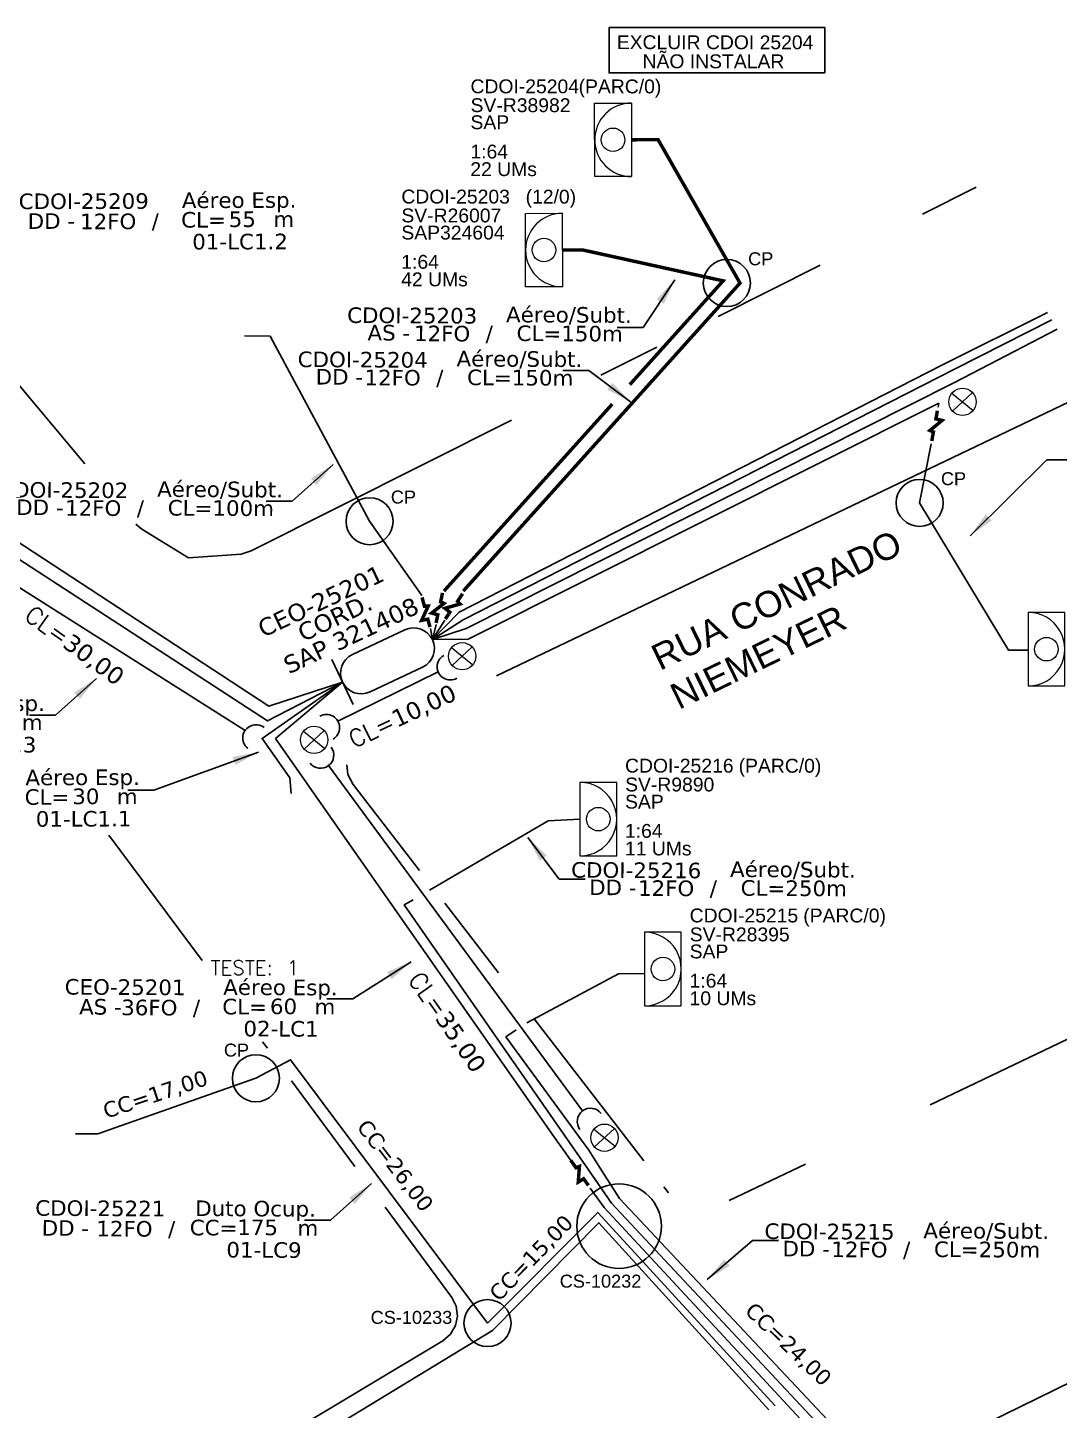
# Model space of a CAD drawing. Extents: x -89 to 749, y 705 to 1299.
# Drawn here: x 37.1 to 156.3, y 870.3 to 1030.1 of the extents above; entities that cross this region are included whole.
import ezdxf
from ezdxf.enums import TextEntityAlignment as Align

# ---------------------------------------------------------------- set-up
doc = ezdxf.new("R2010")
doc.units = 0
doc.linetypes.add('PHANTOM2', pattern=[1.25, 0.625, -0.125, 0.125, -0.125, 0.125, -0.125])
for name, color, linetype, lineweight in [("20.0-LEGENDA DOS CDO'S", 1, 'Continuous', 0), ('20.1-CDO_INTERIOR', 1, 'Continuous', 0), ('20.6-CORDOALHA_SUPORTE', 7, 'Continuous', 25), ('CORDOALHA_SUPORTE', 7, 'Continuous', 25), ('Postes', 1, 'Continuous', 0), ('Segmento Logradouro Texto', 7, 'Continuous', 0)]:
    doc.layers.add(name, color=color, linetype=linetype, lineweight=lineweight)
for name, color, linetype in [('20.4-CEOS', 1, 'Continuous'), ('20.5-CEO', 1, 'Continuous'), ('CAP a instalar', 1, 'Continuous'), ('celulas gpon', 7, 'Continuous'), ('label_cabos', 7, 'Continuous'), ('Legenda', 1, 'Continuous'), ('locais', 7, 'Continuous'), ('locais legendas', 7, 'Continuous'), ('QUADRA', 7, 'Continuous'), ('Subida Lateral', 5, 'Continuous')]:
    doc.layers.add(name, color=color, linetype=linetype)
doc.layers.add('EXTRA', color=50, linetype='Continuous', plot=False)
doc.styles.add('ARIAL', font='arial.ttf')
doc.styles.add('DIGICADE', font='arial.ttf')
doc.styles.add('ROMANS', font='romans')
doc.styles.add('siredit', font='verdana.ttf')
doc.styles.get("Standard").update_dxf_attribs({"font": 'arial.ttf'})
doc.linetypes.add('FENCELINE1', pattern='A,0.25,-0.1,[133,ltypeshp.shx,S=0.1,R=0,X=-0.1,Y=0],-0.1,1', length=1.45)
doc.dimstyles.new('CC', dxfattribs={"dimtxt": 1, "dimasz": 2, "dimexe": 0.18, "dimexo": 0.0625, "dimgap": 0.09, "dimtad": 0, "dimdec": 0, "dimrnd": 1, "dimzin": 0, "dimdsep": 46, "dimtxsty": 'siredit', "dimblk": 'NONE', "dimcen": 0, "dimse1": 1, "dimse2": 1, "dimsd1": 1, "dimsd2": 1, "dimclrt": 7, "dimadec": 0, "dimazin": 0, "dimtfac": 1, "dimtdec": 0, "dimtofl": 0, "dimtmove": 0, "dimatfit": 3, "dimfxl": 0, "dimtolj": 1, "dimtzin": 0, "dimarcsym": 0})

# ---------------------------------------------------------------- blocks, each defined once
blk = doc.blocks.new('pole_pole')
at = {"layer": 'Postes', "color": 1, "linetype": 'PHANTOM2'}
for points in [[(-0.00000786, 0.0000104), (0.00000746, -0.00000204)], [(0.00000704, 0.00001089), (-0.00000744, -0.00000253)]]:
    blk.add_lwpolyline(points, dxfattribs=at)
at = {"layer": 'Postes', "color": 1}
blk.add_circle((-0.0000002, 0.00000418), 0.00000987, dxfattribs=at)
blk = doc.blocks.new('CDOI_CT_DRT')
at = {"layer": '20.1-CDO_INTERIOR', "color": 0, "lineweight": 18}
blk.add_lwpolyline([(2.126, -2.126), (2.128, 2.124), (0.003, 2.125), (0.001, -2.125)], close=True, dxfattribs=at)
blk.add_circle((1.064, -0.001), 0.68, dxfattribs=at)
blk.add_arc((0.002, 0), 2.125, 269.97241, 89.97241, dxfattribs=at)
at = {"layer": "20.0-LEGENDA DOS CDO'S", "color": 0, "style": 'ARIAL'}
for tag, p in [('CDO_N', (2.611, 2.691)), ('SURVEY', (2.613, 1.6)), ('SAP', (2.61, 0.614)), ('1:XX', (2.604, -1.079)), ('UMS', (2.603, -2.093))]:
    blk.add_attdef(tag, p, '', height=0.68, rotation=359.97241, dxfattribs=at)
blk.add_attdef('FIBRAS_UTILIZADAS', text='', height=0.68, rotation=359.97241, dxfattribs=at).set_placement((10.323, 2.687), align=Align.CENTER)
blk = doc.blocks.new('Teste  FTTH')
at = {"color": 0, "lineweight": 0, "style": 'ROMANS'}
for tag, p in [('TESTE', (-2.302, -0.29)), ('QTDE', (0.212, -0.29))]:
    blk.add_attdef(tag, p, '', height=0.48, dxfattribs=at)
for tag, p, flags in [('FID', (-2.227, -1.253), 1), ('FATOR', (-2.227, -2.028), 3), ('ID_ATIVIDADE', (-2.227, -2.716), 3)]:
    blk.add_attdef(tag, p, '', height=0.48, dxfattribs=dict(at, flags=flags))
blk = doc.blocks.new('Inst CORD ALUMINIO 4.8 MM 3F(sem recursos)')
at = {"color": 0, "lineweight": 0, "style": 'ROMANS'}
blk.add_attdef('FID', (-19.184, -2.215), '', height=1, dxfattribs=at)
blk.add_attdef('LANCE', text='', height=1, dxfattribs=at).set_placement((-0.538, -2.215), align=Align.RIGHT)
at = {"color": 0, "lineweight": 0, "style": 'ROMANS', "flags": 3}
for tag, p in [('FATOR', (-5.196, -4.442)), ('ID_ATIVIDADE', (-5.201, -6.669))]:
    blk.add_attdef(tag, p, '', height=1, dxfattribs=at)
at = {"layer": 'label_cabos', "color": 0, "style": 'siredit'}
blk.add_attdef('QTDE', (-0.538, -2.215), '', height=1, rotation=359.69001, dxfattribs=at)
blk = doc.blocks.new('LEGENDA DOS CABOS')
at = {"layer": 'EXTRA', "color": 0, "style": 'siredit'}
for tag, p in [('ID', (4.601, 0.974)), ('XX', (9.03, 0.974))]:
    blk.add_attdef(tag, text='', height=0.48, rotation=359.69001, dxfattribs=at).set_placement(p, align=Align.MIDDLE_CENTER)
at = {"layer": 'Legenda', "color": 0, "style": 'siredit'}
for tag, p in [('TIPO_CABO', (1.314, -0.005)), ('CABO', (4.686, -0.052)), ('/', (6.809, -0.052)), ('METROS', (10.034, -0.052))]:
    blk.add_attdef(tag, text='', height=0.8, rotation=359.69001, dxfattribs=at).set_placement(p, align=Align.MIDDLE_CENTER)
blk = doc.blocks.new('_None')
blk = doc.blocks.new('Inst CB ESP CFOA-SM-AS-80-TS-36')
at = {"layer": 'label_cabos', "color": 0, "style": 'siredit'}
for tag, flags, p in [('ID_ATIVIDADE', 3, (1.314, 2.672)), ('FATOR', 1, (11.56, 2.551))]:
    blk.add_attdef(tag, text='', height=1, rotation=359.69001, dxfattribs=dict(at, flags=flags)).set_placement(p, align=Align.MIDDLE_CENTER)
for tag, p in [('DESTINO_CABO', (3.131, 1.262)), ('TIPO_CABO', (13.108, 1.245)), ('TIPO_CABO', (1.762, -0.005)), ('CABO', (4.686, -0.052)), ('/', (7.714, -0.052)), ('LANCE', (10.809, 0.002)), ('UND', (15.964, 0.002)), ('FID', (13.148, -1.414))]:
    blk.add_attdef(tag, text='', height=1, rotation=359.69001, dxfattribs=at).set_placement(p, align=Align.MIDDLE_CENTER)
blk.add_attdef('QTDE', (12.429, -0.475), '', height=1, rotation=359.69001, dxfattribs=at)
blk = doc.blocks.new('Inst CB DT OCUP CFOA-SM-DD-S-12')
at = {"layer": 'label_cabos', "color": 0, "style": 'siredit'}
for tag, flags, p in [('ID_ATIVIDADE', 3, (1.314, 2.672)), ('FATOR', 1, (11.56, 2.551))]:
    blk.add_attdef(tag, text='', height=1, rotation=359.69001, dxfattribs=dict(at, flags=flags)).set_placement(p, align=Align.MIDDLE_CENTER)
for tag, p in [('DESTINO_CABO', (3.131, 1.262)), ('TIPO_CABO', (13.108, 1.245)), ('TIPO_CABO', (1.112, -0.005)), ('CABO', (4.686, -0.052)), ('/', (7.714, -0.052)), ('LANCE', (10.409, 0.022)), ('UND', (16.464, 0.002)), ('FID', (13.648, -1.414))]:
    blk.add_attdef(tag, text='', height=1, rotation=359.69001, dxfattribs=at).set_placement(p, align=Align.MIDDLE_CENTER)
blk.add_attdef('QTDE', (11.929, -0.455), '', height=1, rotation=359.69001, dxfattribs=at)
blk = doc.blocks.new('Inst CB ESP CFOA-SM-ASU-120-S-12')
at = {"layer": 'label_cabos', "color": 0, "style": 'siredit'}
for tag, flags, p in [('ID_ATIVIDADE', 3, (1.314, 2.672)), ('FATOR', 1, (11.56, 2.551))]:
    blk.add_attdef(tag, text='', height=1, rotation=359.69001, dxfattribs=dict(at, flags=flags)).set_placement(p, align=Align.MIDDLE_CENTER)
for tag, p in [('DESTINO_CABO', (3.131, 1.262)), ('TIPO_CABO', (13.108, 1.245)), ('TIPO_CABO', (1.262, -0.005)), ('CABO', (4.686, -0.052)), ('/', (7.714, -0.052)), ('LANCE', (10.809, 0.002)), ('UND', (15.964, 0.002)), ('FID', (13.148, -1.414))]:
    blk.add_attdef(tag, text='', height=1, rotation=359.69001, dxfattribs=at).set_placement(p, align=Align.MIDDLE_CENTER)
blk.add_attdef('QTDE', (12.429, -0.475), '', height=1, rotation=359.69001, dxfattribs=at)

msp = doc.modelspace()

# ---------------------------------------------------------------- linework, layer by layer
at = {"color": 3}
msp.add_lwpolyline([(129.23, 1024.87), (104.28, 1024.87), (104.28, 1030.11), (129.23, 1030.11)], close=True, dxfattribs=at)
at = {"layer": '20.1-CDO_INTERIOR', "color": 3, "lineweight": 18}
msp.add_lwpolyline([(102.62, 1012.9), (102.61, 1021.4), (106.86, 1021.4), (106.87, 1012.9)], close=True, dxfattribs=at)
at = {"layer": '20.1-CDO_INTERIOR', "color": 1, "lineweight": 18}
msp.add_lwpolyline([(94.63, 1000.15), (94.62, 1008.65), (98.87, 1008.66), (98.88, 1000.16)], close=True, dxfattribs=at)
at = {"layer": '20.1-CDO_INTERIOR', "color": 3, "lineweight": 18}
msp.add_circle((104.74, 1017.15), 1.36, dxfattribs=at)
at = {"layer": '20.1-CDO_INTERIOR', "color": 1, "lineweight": 18}
msp.add_circle((96.75, 1004.41), 1.36, dxfattribs=at)
at = {"layer": '20.1-CDO_INTERIOR', "color": 3, "lineweight": 18}
msp.add_arc((106.87, 1017.15), 4.25, 90.0276, 270.0276, dxfattribs=at)
at = {"layer": '20.1-CDO_INTERIOR', "color": 1, "lineweight": 18}
msp.add_arc((98.88, 1004.41), 4.25, 90.0276, 270.0276, dxfattribs=at)
at = {"layer": '20.5-CEO', "color": 5}
for p, q in [((74.61, 957.67), (80.68, 960.53)), ((82.72, 956.2), (76.65, 953.34))]:
    msp.add_line(p, q, dxfattribs=at)
msp.add_lwpolyline([(72.23, 957.1), (74.69, 951.88)], dxfattribs=at)
for centre, start, end in [((81.7, 958.37), 295.2065, 115.2065), ((75.63, 955.51), 115.2065, 295.2065)]:
    msp.add_arc(centre, 2.39, start, end, dxfattribs=at)
at = {"layer": 'CAP a instalar', "color": 3, "ltscale": 7, "const_width": 0.4}
msp.add_lwpolyline([(87.43, 965.01), (119.42, 1000.59), (109.95, 1017.17), (106.87, 1017.15)], dxfattribs=at)
at = {"layer": 'CAP a instalar', "color": 1, "linetype": 'FENCELINE1', "ltscale": 7, "const_width": 0.4}
for points in [[(106.68, 988.86), (117.47, 1000.85), (101.28, 1004.41), (98.88, 1004.41)], [(85.19, 965), (104.65, 986.61)]]:
    msp.add_lwpolyline(points, dxfattribs=at)
at = {"layer": 'CAP a instalar', "color": 8, "linetype": 'FENCELINE1', "ltscale": 7}
for points in [[(83.87, 959.39), (86.95, 962.57), (142.77, 991.09), (154.98, 997.2)], [(83.87, 959.39), (87.4, 961.66), (144.31, 990.69), (155.46, 996.35)], [(83.87, 959.39), (87.77, 960.69), (144.22, 989.11), (156.09, 995.25)], [(83.87, 959.39), (88, 959.46), (142.41, 986.7)], [(142.41, 986.7), (142.32, 986.24)], [(141.51, 982.01), (140.19, 975.19), (150.47, 958.19), (152.72, 958.19)], [(87.43, 965.01), (87.43, 965.01)], [(83.87, 959.39), (83.64, 960.66)], [(83.87, 959.39), (85.28, 961.65)], [(83.87, 959.39), (84.3, 961.13)]]:
    msp.add_lwpolyline(points, dxfattribs=at)
at = {"layer": 'CAP a instalar', "color": 8, "ltscale": 7}
for points in [[(62.13, 994.48), (65.1, 994.47), (76.59, 973.07), (82.63, 964.51)], [(100.91, 938.64), (97.24, 938.47), (83.52, 930.43)], [(81.63, 929.33), (80.6, 928.73), (101.57, 898.61)], [(108.38, 920.8), (105.38, 920.79), (94.76, 915.1)], [(93.55, 914.29), (92.36, 913.49), (101.94, 900.38), (102.7, 899.18)], [(101.57, 898.61), (104.57, 894.29)], [(102.7, 899.18), (105.48, 894.82)], [(140.32, 857.76), (105.48, 894.82)], [(139.31, 857.15), (104.57, 894.29)], [(122.74, 870.4), (103.1, 892.01), (90.82, 879.54), (67.11, 865.16)]]:
    msp.add_lwpolyline(points, dxfattribs=at)
at = {"layer": 'CAP a instalar', "color": 7, "ltscale": 7}
for points in [[(21.48, 980.13), (64.95, 951.71), (73.46, 954.49)], [(19.1, 978.05), (20.24, 978.92), (64.78, 949.99), (73.46, 954.49)], [(90.23, 880.41), (67.46, 910.84), (63.45, 908.7)], [(42.6, 902.27), (45.18, 902.28), (63.45, 908.7)], [(123.47, 870.84), (102.97, 893.2), (90.23, 880.41)]]:
    msp.add_lwpolyline(points, dxfattribs=at)
at = {"layer": 'CAP a instalar', "color": 7, "linetype": 'FENCELINE1', "ltscale": 7}
for points in [[(67.51, 941.61), (67.37, 943.44), (64.17, 947.97), (73.46, 954.49)], [(65.72, 947.95), (73.46, 954.49)], [(98.24, 901.47), (65.72, 947.95)], [(98.24, 901.47), (98.24, 901.47), (99.24, 900.08), (99.85, 899.22)], [(138.3, 856.54), (103.71, 893.76), (102.11, 896.01)]]:
    msp.add_lwpolyline(points, dxfattribs=at)
at = {"layer": 'CORDOALHA_SUPORTE'}
for points in [[(62.21, 948.89), (23.93, 973.09)], [(84.52, 955.66), (72.93, 949.98)], [(101.21, 904.93), (71.84, 944.83)]]:
    msp.add_lwpolyline(points, dxfattribs=at)
for points in [[(85.17, 957.57, 1), (86.69, 954.93)], [(72.37, 947.9, 1), (70.85, 950.54)], [(64.4, 949.22, 1), (62.5, 946.84)], [(69.71, 945.12, 1), (72.14, 946.97)], [(103.35, 904.64, 1), (100.92, 902.79)]]:
    msp.add_lwpolyline(points, format="xyb", dxfattribs=at)
at = {"layer": 'locais', "color": 5, "linetype": 'Continuous'}
for centre, radius in [((117.9, 1000.6), 2.72), ((140.19, 975.19), 2.72), ((76.59, 973.07), 2.72), ((63.45, 908.7), 2.72), ((105.44, 891.61), 4.89), ((90.23, 880.41), 2.72)]:
    msp.add_circle(centre, radius, dxfattribs=at)
at = {"layer": 'QUADRA', "color": 4}
for points in [[(140.53, 1008.56), (146.73, 1011.69)], [(116.9, 996.75), (128.67, 1002.65)], [(32.22, 993.36), (43.67, 979.69)], [(103.33, 989.94), (109.79, 993.18)], [(160.14, 988.13), (91.26, 955.21)], [(49.55, 972.75), (50.26, 972.14), (55.65, 968.83), (61.73, 969.28), (62.89, 969.65), (93.01, 984.76)], [(73.95, 944.93), (74.08, 943.81), (74.68, 942.66), (82.37, 932.71)], [(57.25, 922.31), (46.46, 936.8)], [(85.28, 928.95), (91.49, 920.9)], [(141.39, 905.64), (181.8, 924.93)], [(95.62, 915.56), (108.29, 899.15)], [(64.79, 912.17), (64.23, 912.93)], [(74.88, 898.52), (67.57, 908.41)], [(118.17, 894.56), (126.98, 898.77)], [(205.87, 897.24), (143.88, 866.84), (143.07, 865.98), (142.6, 864.95), (142.48, 863.82), (142.75, 862.71), (143.25, 861.9), (173.1, 824.79), (185.3, 811.31)], [(110.62, 896.14), (111.14, 895.46)], [(66.03, 866.96), (85.06, 878.36), (85.95, 879.14), (86.54, 880.12), (86.76, 881.23), (86.61, 882.36), (86.09, 883.37), (78.38, 893.79)]]:
    msp.add_lwpolyline(points, dxfattribs=at)
at = {"layer": 'Subida Lateral', "color": 5, "const_width": 0.4}
for points in [[(142.24, 985.84), (142.07, 984.9), (142.78, 984.72), (141.38, 983.56), (141.78, 983.39), (141.59, 982.35)], [(83.58, 960.84), (83.33, 961.76), (82.61, 961.62), (83.37, 963.27), (82.94, 963.25), (82.66, 964.27)], [(84.28, 961.32), (84.48, 962.26), (83.77, 962.46), (85.2, 963.58), (84.81, 963.76), (85.03, 964.8)], [(85.35, 961.77), (85.88, 962.56), (85.31, 963.01), (87.05, 963.51), (86.76, 963.82), (87.35, 964.7)], [(101.9, 896.32), (101.34, 897.09), (100.72, 896.71), (100.86, 898.52), (100.47, 898.36), (99.85, 899.22)]]:
    msp.add_lwpolyline(points, dxfattribs=at)

# ---------------------------------------------------------------- block references
at = {"color": 0, "lineweight": 0}
ref = msp.add_blockref('Inst CORD ALUMINIO 4.8 MM 3F(sem recursos)', (44.46, 961.57), dxfattribs=dict(at, xscale=2.000000000014431, yscale=2.000000000014431, zscale=2.000000000014431, rotation=323.9826589535235))
ref.add_attrib('QTDE', '30,00', (40.98, 958.62), dxfattribs={"layer": '20.6-CORDOALHA_SUPORTE', "color": 0, "height": 2, "rotation": 323.6727, "style": 'siredit'})
ref.add_attrib('LANCE', 'CL=', dxfattribs={"layer": '20.6-CORDOALHA_SUPORTE', "color": 0, "lineweight": 0, "height": 2, "rotation": 323.9827, "style": 'ROMANS'}).set_placement((40.98, 958.62), align=Align.RIGHT)
ref = msp.add_blockref('Inst CORD ALUMINIO 4.8 MM 3F(sem recursos)', (78.8, 953.64), dxfattribs=dict(at, xscale=2.000000000001422, yscale=2.000000000001422, zscale=2.000000000001422, rotation=25.58256491923251))
ref.add_attrib('QTDE', '10,00', (79.74, 949.18), dxfattribs={"layer": '20.6-CORDOALHA_SUPORTE', "color": 0, "height": 2, "rotation": 25.2726, "style": 'siredit'})
ref.add_attrib('LANCE', 'CL=', dxfattribs={"layer": '20.6-CORDOALHA_SUPORTE', "color": 0, "lineweight": 0, "height": 2, "rotation": 25.5826, "style": 'ROMANS'}).set_placement((79.74, 949.18), align=Align.RIGHT)
ref = msp.add_blockref('Inst CORD ALUMINIO 4.8 MM 3F(sem recursos)', (88.36, 917.25), dxfattribs=dict(at, xscale=2.000000000011736, yscale=2.000000000011736, zscale=2.000000000011736, rotation=304.8541816214333))
ref.add_attrib('QTDE', '35,00', (84.11, 915.6), dxfattribs={"layer": '20.6-CORDOALHA_SUPORTE', "color": 0, "height": 2, "rotation": 304.5442, "style": 'siredit'})
ref.add_attrib('LANCE', 'CL=', dxfattribs={"layer": '20.6-CORDOALHA_SUPORTE', "color": 0, "lineweight": 0, "height": 2, "rotation": 304.8542, "style": 'ROMANS'}).set_placement((84.11, 915.6), align=Align.RIGHT)
ref = msp.add_blockref('Inst CB DT OCUP CFOA-SM-DD-S-12', (39.82, 891.41), dxfattribs=dict(at, xscale=1.8, yscale=1.8, zscale=1.8))
ref.add_attrib('DESTINO_CABO', 'CDOI-25221', dxfattribs={"layer": 'label_cabos', "color": 0, "height": 1.8, "rotation": 359.69, "style": 'siredit'}).set_placement((45.46, 893.68), align=Align.MIDDLE_CENTER)
ref.add_attrib('TIPO_CABO', 'Duto Ocup.', dxfattribs={"layer": 'label_cabos', "color": 0, "height": 1.8, "rotation": 359.69, "style": 'siredit'}).set_placement((63.41, 893.65), align=Align.MIDDLE_CENTER)
ref.add_attrib('/', '/', dxfattribs={"layer": 'label_cabos', "color": 0, "height": 1.8, "rotation": 359.69, "style": 'siredit'}).set_placement((53.71, 891.32), align=Align.MIDDLE_CENTER)
ref.add_attrib('FID', '01-LC9', dxfattribs={"layer": 'label_cabos', "color": 0, "height": 1.8, "rotation": 359.69, "style": 'siredit'}).set_placement((64.39, 888.87), align=Align.MIDDLE_CENTER)
ref.add_attrib('LANCE', 'CC=', dxfattribs={"layer": 'label_cabos', "color": 0, "height": 1.8, "rotation": 359.69, "style": 'siredit'}).set_placement((58.56, 891.45), align=Align.MIDDLE_CENTER)
ref.add_attrib('UND', 'm', dxfattribs={"layer": 'label_cabos', "color": 0, "height": 1.8, "rotation": 359.69, "style": 'siredit'}).set_placement((69.46, 891.41), align=Align.MIDDLE_CENTER)
ref.add_attrib('CABO', '12FO', dxfattribs={"layer": 'label_cabos', "color": 0, "height": 1.8, "rotation": 359.69, "style": 'siredit'}).set_placement((48.25, 891.32), align=Align.MIDDLE_CENTER)
ref.add_attrib('TIPO_CABO', 'DD - ', dxfattribs={"layer": 'label_cabos', "color": 0, "height": 1.8, "rotation": 359.69, "style": 'siredit'}).set_placement((41.82, 891.4), align=Align.MIDDLE_CENTER)
ref.add_attrib('QTDE', '175', (61.29, 890.59), dxfattribs={"layer": 'label_cabos', "color": 0, "height": 1.8, "rotation": 359.69, "style": 'siredit'})
at = {"layer": "20.0-LEGENDA DOS CDO'S", "lineweight": 0, "xscale": 3.500999999931604, "yscale": 3.500999999931604, "zscale": 3.500999999931604, "rotation": 3.127576981831233e-05}
msp.add_blockref('Teste  FTTH', (66.26, 921.65), dxfattribs=at).add_auto_attribs({'TESTE': 'TESTE:', 'QTDE': '1'})
at = {"layer": '20.1-CDO_INTERIOR', "color": 252}
ref = msp.add_blockref('CDOI_CT_DRT', (152.72, 958.29), dxfattribs=dict(at, xscale=2, yscale=2, zscale=2))
ref.add_attrib('CDO_N', 'CDOI-25205', (157.94, 963.67), dxfattribs={"layer": "20.0-LEGENDA DOS CDO'S", "color": 8, "height": 1.6, "rotation": 359.9724, "style": 'ARIAL'})
ref.add_attrib('FIBRAS_UTILIZADAS', '      (PARC/0)', dxfattribs={"layer": "20.0-LEGENDA DOS CDO'S", "color": 8, "height": 1.6, "rotation": 359.9724, "style": 'ARIAL'}).set_placement((173.36, 963.66), align=Align.CENTER)
ref.add_attrib('SURVEY', 'SV-R29359', (157.95, 961.49), dxfattribs={"layer": "20.0-LEGENDA DOS CDO'S", "color": 8, "height": 1.6, "rotation": 359.9724, "style": 'ARIAL'})
ref.add_attrib('SAP', 'SAP', (157.94, 959.52), dxfattribs={"layer": "20.0-LEGENDA DOS CDO'S", "color": 8, "height": 1.6, "rotation": 359.9724, "style": 'ARIAL'})
ref.add_attrib('1:XX', '1:64', (157.93, 956.13), dxfattribs={"layer": "20.0-LEGENDA DOS CDO'S", "color": 8, "height": 1.6, "rotation": 359.9724, "style": 'ARIAL'})
ref.add_attrib('UMS', '20 UMs', (157.92, 954.1), dxfattribs={"layer": "20.0-LEGENDA DOS CDO'S", "color": 8, "height": 1.6, "rotation": 359.9724, "style": 'ARIAL'})
ref = msp.add_blockref('CDOI_CT_DRT', (100.91, 938.65), dxfattribs=dict(at, xscale=2, yscale=2, zscale=2))
ref.add_attrib('CDO_N', 'CDOI-25216', (106.13, 944.03), dxfattribs={"layer": "20.0-LEGENDA DOS CDO'S", "color": 8, "height": 1.6, "rotation": 359.9724, "style": 'ARIAL'})
ref.add_attrib('FIBRAS_UTILIZADAS', '        (PARC/0)', dxfattribs={"layer": "20.0-LEGENDA DOS CDO'S", "color": 8, "height": 1.6, "rotation": 359.9724, "style": 'ARIAL'}).set_placement((121.56, 944.02), align=Align.CENTER)
ref.add_attrib('SURVEY', 'SV-R9890', (106.14, 941.85), dxfattribs={"layer": "20.0-LEGENDA DOS CDO'S", "color": 8, "height": 1.6, "rotation": 359.9724, "style": 'ARIAL'})
ref.add_attrib('SAP', 'SAP', (106.13, 939.87), dxfattribs={"layer": "20.0-LEGENDA DOS CDO'S", "color": 8, "height": 1.6, "rotation": 359.9724, "style": 'ARIAL'})
ref.add_attrib('1:XX', '1:64', (106.12, 936.49), dxfattribs={"layer": "20.0-LEGENDA DOS CDO'S", "color": 8, "height": 1.6, "rotation": 359.9724, "style": 'ARIAL'})
ref.add_attrib('UMS', '11 UMs', (106.12, 934.46), dxfattribs={"layer": "20.0-LEGENDA DOS CDO'S", "color": 8, "height": 1.6, "rotation": 359.9724, "style": 'ARIAL'})
ref = msp.add_blockref('CDOI_CT_DRT', (108.38, 921.33), dxfattribs=dict(at, xscale=2, yscale=2, zscale=2))
ref.add_attrib('CDO_N', 'CDOI-25215', (113.6, 926.72), dxfattribs={"layer": "20.0-LEGENDA DOS CDO'S", "color": 8, "height": 1.6, "rotation": 359.9724, "style": 'ARIAL'})
ref.add_attrib('FIBRAS_UTILIZADAS', '        (PARC/0)', dxfattribs={"layer": "20.0-LEGENDA DOS CDO'S", "color": 8, "height": 1.6, "rotation": 359.9724, "style": 'ARIAL'}).set_placement((129.03, 926.71), align=Align.CENTER)
ref.add_attrib('SURVEY', 'SV-R28395', (113.61, 924.53), dxfattribs={"layer": "20.0-LEGENDA DOS CDO'S", "color": 8, "height": 1.6, "rotation": 359.9724, "style": 'ARIAL'})
ref.add_attrib('SAP', 'SAP', (113.6, 922.56), dxfattribs={"layer": "20.0-LEGENDA DOS CDO'S", "color": 8, "height": 1.6, "rotation": 359.9724, "style": 'ARIAL'})
ref.add_attrib('1:XX', '1:64', (113.59, 919.18), dxfattribs={"layer": "20.0-LEGENDA DOS CDO'S", "color": 8, "height": 1.6, "rotation": 359.9724, "style": 'ARIAL'})
ref.add_attrib('UMS', '10 UMs', (113.59, 917.15), dxfattribs={"layer": "20.0-LEGENDA DOS CDO'S", "color": 8, "height": 1.6, "rotation": 359.9724, "style": 'ARIAL'})
at = {"layer": 'label_cabos'}
ref = msp.add_blockref('Inst CB ESP CFOA-SM-ASU-120-S-12', (37.93, 1007.75), dxfattribs=dict(at, xscale=1.799999999999997, yscale=1.799999999999997, zscale=1.799999999999997, rotation=0.4634636983097787))
ref.add_attrib('DESTINO_CABO', 'CDOI-25209', dxfattribs={"color": 0, "height": 1.8, "rotation": 0.1535, "style": 'siredit'}).set_placement((43.55, 1010.06), align=Align.MIDDLE_CENTER)
ref.add_attrib('TIPO_CABO', 'Aéreo Esp.', dxfattribs={"color": 0, "height": 1.8, "rotation": 0.1535, "style": 'siredit'}).set_placement((61.51, 1010.18), align=Align.MIDDLE_CENTER)
ref.add_attrib('CABO', '12FO', dxfattribs={"color": 0, "height": 1.8, "rotation": 0.1535, "style": 'siredit'}).set_placement((46.37, 1007.72), align=Align.MIDDLE_CENTER)
ref.add_attrib('/', '/', dxfattribs={"color": 0, "height": 1.8, "rotation": 0.1535, "style": 'siredit'}).set_placement((51.82, 1007.77), align=Align.MIDDLE_CENTER)
ref.add_attrib('TIPO_CABO', 'DD - ', dxfattribs={"color": 0, "height": 1.8, "rotation": 0.1535, "style": 'siredit'}).set_placement((40.2, 1007.76), align=Align.MIDDLE_CENTER)
ref.add_attrib('FID', '01-LC1.2', dxfattribs={"color": 0, "height": 1.8, "rotation": 0.1535, "style": 'siredit'}).set_placement((61.62, 1005.39), align=Align.MIDDLE_CENTER)
ref.add_attrib('LANCE', 'CL=', dxfattribs={"color": 0, "height": 1.8, "rotation": 0.1535, "style": 'siredit'}).set_placement((57.39, 1007.91), align=Align.MIDDLE_CENTER)
ref.add_attrib('QTDE', '55', (60.31, 1007.07), dxfattribs={"color": 0, "height": 1.8, "rotation": 0.1535, "style": 'siredit'})
ref.add_attrib('UND', 'm', dxfattribs={"color": 0, "height": 1.8, "rotation": 0.1535, "style": 'siredit'}).set_placement((66.67, 1007.98), align=Align.MIDDLE_CENTER)
at = {"layer": 'label_cabos', "color": 0, "lineweight": 0}
ref = msp.add_blockref('LEGENDA DOS CABOS', (73.89, 993.92), dxfattribs=dict(at, xscale=1.799999999999997, yscale=1.799999999999997, zscale=1.799999999999997))
ref.add_attrib('ID', 'CDOI-25203', dxfattribs={"color": 0, "height": 1.8, "rotation": 359.69, "style": 'siredit'}).set_placement((81.52, 996.85), align=Align.MIDDLE_CENTER)
ref.add_attrib('CABO', '12FO', dxfattribs={"color": 0, "height": 1.8, "rotation": 359.69, "style": 'siredit'}).set_placement((84.98, 994.77), align=Align.MIDDLE_CENTER)
ref.add_attrib('METROS', 'CL=150m', dxfattribs={"color": 0, "height": 1.8, "rotation": 359.69, "style": 'siredit'}).set_placement((99.73, 994.77), align=Align.MIDDLE_CENTER)
ref.add_attrib('XX', 'Aéreo/Subt.', dxfattribs={"color": 0, "height": 1.8, "rotation": 359.69, "style": 'siredit'}).set_placement((99.64, 996.93), align=Align.MIDDLE_CENTER)
ref.add_attrib('/', '/', dxfattribs={"color": 0, "height": 1.8, "rotation": 359.69, "style": 'siredit'}).set_placement((90.43, 994.77), align=Align.MIDDLE_CENTER)
ref.add_attrib('TIPO_CABO', 'AS -', dxfattribs={"color": 0, "height": 1.8, "rotation": 359.69, "style": 'siredit'}).set_placement((78.82, 994.86), align=Align.MIDDLE_CENTER)
ref = msp.add_blockref('LEGENDA DOS CABOS', (68.17, 988.82), dxfattribs=dict(at, xscale=1.799999999999997, yscale=1.799999999999997, zscale=1.799999999999997))
ref.add_attrib('ID', 'CDOI-25204', dxfattribs={"color": 0, "height": 1.8, "rotation": 359.69, "style": 'siredit'}).set_placement((75.8, 991.75), align=Align.MIDDLE_CENTER)
ref.add_attrib('CABO', '12FO', dxfattribs={"color": 0, "height": 1.8, "rotation": 359.69, "style": 'siredit'}).set_placement((79.26, 989.67), align=Align.MIDDLE_CENTER)
ref.add_attrib('METROS', 'CL=150m', dxfattribs={"color": 0, "height": 1.8, "rotation": 359.69, "style": 'siredit'}).set_placement((94.01, 989.67), align=Align.MIDDLE_CENTER)
ref.add_attrib('XX', 'Aéreo/Subt.', dxfattribs={"color": 0, "height": 1.8, "rotation": 359.69, "style": 'siredit'}).set_placement((93.92, 991.83), align=Align.MIDDLE_CENTER)
ref.add_attrib('/', '/', dxfattribs={"color": 0, "height": 1.8, "rotation": 359.69, "style": 'siredit'}).set_placement((84.71, 989.67), align=Align.MIDDLE_CENTER)
ref.add_attrib('TIPO_CABO', 'DD -', dxfattribs={"color": 0, "height": 1.8, "rotation": 359.69, "style": 'siredit'}).set_placement((73.1, 989.76), align=Align.MIDDLE_CENTER)
ref = msp.add_blockref('LEGENDA DOS CABOS', (33.55, 973.74), dxfattribs=dict(at, xscale=1.799999999999997, yscale=1.799999999999997, zscale=1.799999999999997))
ref.add_attrib('ID', 'CDOI-25202', dxfattribs={"color": 0, "height": 1.8, "rotation": 359.69, "style": 'siredit'}).set_placement((41.18, 976.68), align=Align.MIDDLE_CENTER)
ref.add_attrib('CABO', '12FO', dxfattribs={"color": 0, "height": 1.8, "rotation": 359.69, "style": 'siredit'}).set_placement((44.64, 974.6), align=Align.MIDDLE_CENTER)
ref.add_attrib('METROS', 'CL=100m', dxfattribs={"color": 0, "height": 1.8, "rotation": 359.69, "style": 'siredit'}).set_placement((59.4, 974.6), align=Align.MIDDLE_CENTER)
ref.add_attrib('XX', 'Aéreo/Subt.', dxfattribs={"color": 0, "height": 1.8, "rotation": 359.69, "style": 'siredit'}).set_placement((59.3, 976.76), align=Align.MIDDLE_CENTER)
ref.add_attrib('/', '/', dxfattribs={"color": 0, "height": 1.8, "rotation": 359.69, "style": 'siredit'}).set_placement((50.1, 974.6), align=Align.MIDDLE_CENTER)
ref.add_attrib('TIPO_CABO', 'DD -', dxfattribs={"color": 0, "height": 1.8, "rotation": 359.69, "style": 'siredit'}).set_placement((38.48, 974.68), align=Align.MIDDLE_CENTER)
at = {"layer": 'label_cabos'}
ref = msp.add_blockref('Inst CB ESP CFOA-SM-ASU-120-S-12', (8.85, 949.59), dxfattribs=dict(at, xscale=1.799999999999997, yscale=1.799999999999997, zscale=1.799999999999997, rotation=0.4634636983097787))
ref.add_attrib('DESTINO_CABO', 'CDOI-25210', dxfattribs={"color": 0, "height": 1.8, "rotation": 0.1535, "style": 'siredit'}).set_placement((14.47, 951.91), align=Align.MIDDLE_CENTER)
ref.add_attrib('TIPO_CABO', 'Aéreo Esp.', dxfattribs={"color": 0, "height": 1.8, "rotation": 0.1535, "style": 'siredit'}).set_placement((32.43, 952.02), align=Align.MIDDLE_CENTER)
ref.add_attrib('CABO', '12FO', dxfattribs={"color": 0, "height": 1.8, "rotation": 0.1535, "style": 'siredit'}).set_placement((17.29, 949.57), align=Align.MIDDLE_CENTER)
ref.add_attrib('/', '/', dxfattribs={"color": 0, "height": 1.8, "rotation": 0.1535, "style": 'siredit'}).set_placement((22.74, 949.61), align=Align.MIDDLE_CENTER)
ref.add_attrib('TIPO_CABO', 'DD - ', dxfattribs={"color": 0, "height": 1.8, "rotation": 0.1535, "style": 'siredit'}).set_placement((11.13, 949.6), align=Align.MIDDLE_CENTER)
ref.add_attrib('FID', '01-LC1.3', dxfattribs={"color": 0, "height": 1.8, "rotation": 0.1535, "style": 'siredit'}).set_placement((32.54, 947.24), align=Align.MIDDLE_CENTER)
ref.add_attrib('LANCE', 'CL=', dxfattribs={"color": 0, "height": 1.8, "rotation": 0.1535, "style": 'siredit'}).set_placement((28.31, 949.75), align=Align.MIDDLE_CENTER)
ref.add_attrib('QTDE', '55', (31.23, 948.92), dxfattribs={"color": 0, "height": 1.8, "rotation": 0.1535, "style": 'siredit'})
ref.add_attrib('UND', 'm', dxfattribs={"color": 0, "height": 1.8, "rotation": 0.1535, "style": 'siredit'}).set_placement((37.59, 949.83), align=Align.MIDDLE_CENTER)
ref = msp.add_blockref('Inst CB ESP CFOA-SM-ASU-120-S-12', (19.84, 941.05), dxfattribs=dict(at, xscale=1.799999999999997, yscale=1.799999999999997, zscale=1.799999999999997, rotation=0.4634636983097787))
ref.add_attrib('DESTINO_CABO', 'CDOE-25201', dxfattribs={"color": 0, "height": 1.8, "rotation": 0.1535, "style": 'siredit'}).set_placement((25.46, 943.37), align=Align.MIDDLE_CENTER)
ref.add_attrib('TIPO_CABO', 'Aéreo Esp.', dxfattribs={"color": 0, "height": 1.8, "rotation": 0.1535, "style": 'siredit'}).set_placement((43.42, 943.48), align=Align.MIDDLE_CENTER)
ref.add_attrib('CABO', '12FO', dxfattribs={"color": 0, "height": 1.8, "rotation": 0.1535, "style": 'siredit'}).set_placement((28.28, 941.02), align=Align.MIDDLE_CENTER)
ref.add_attrib('/', '/', dxfattribs={"color": 0, "height": 1.8, "rotation": 0.1535, "style": 'siredit'}).set_placement((33.73, 941.07), align=Align.MIDDLE_CENTER)
ref.add_attrib('TIPO_CABO', 'ASU - ', dxfattribs={"color": 0, "height": 1.8, "rotation": 0.1535, "style": 'siredit'}).set_placement((22.11, 941.06), align=Align.MIDDLE_CENTER)
ref.add_attrib('FID', '01-LC1.1', dxfattribs={"color": 0, "height": 1.8, "rotation": 0.1535, "style": 'siredit'}).set_placement((43.53, 938.69), align=Align.MIDDLE_CENTER)
ref.add_attrib('LANCE', 'CL=', dxfattribs={"color": 0, "height": 1.8, "rotation": 0.1535, "style": 'siredit'}).set_placement((39.3, 941.21), align=Align.MIDDLE_CENTER)
ref.add_attrib('QTDE', '30', (42.22, 940.38), dxfattribs={"color": 0, "height": 1.8, "rotation": 0.1535, "style": 'siredit'})
ref.add_attrib('UND', 'm', dxfattribs={"color": 0, "height": 1.8, "rotation": 0.1535, "style": 'siredit'}).set_placement((48.57, 941.28), align=Align.MIDDLE_CENTER)
at = {"layer": 'label_cabos', "color": 0, "lineweight": 0}
ref = msp.add_blockref('LEGENDA DOS CABOS', (99.79, 929.82), dxfattribs=dict(at, xscale=1.799999999999997, yscale=1.799999999999997, zscale=1.799999999999997))
ref.add_attrib('ID', 'CDOI-25216', dxfattribs={"color": 0, "height": 1.8, "rotation": 359.69, "style": 'siredit'}).set_placement((107.42, 932.75), align=Align.MIDDLE_CENTER)
ref.add_attrib('CABO', '12FO', dxfattribs={"color": 0, "height": 1.8, "rotation": 359.69, "style": 'siredit'}).set_placement((110.88, 930.67), align=Align.MIDDLE_CENTER)
ref.add_attrib('METROS', 'CL=250m', dxfattribs={"color": 0, "height": 1.8, "rotation": 359.69, "style": 'siredit'}).set_placement((125.64, 930.67), align=Align.MIDDLE_CENTER)
ref.add_attrib('XX', 'Aéreo/Subt.', dxfattribs={"color": 0, "height": 1.8, "rotation": 359.69, "style": 'siredit'}).set_placement((125.54, 932.83), align=Align.MIDDLE_CENTER)
ref.add_attrib('/', '/', dxfattribs={"color": 0, "height": 1.8, "rotation": 359.69, "style": 'siredit'}).set_placement((116.34, 930.67), align=Align.MIDDLE_CENTER)
ref.add_attrib('TIPO_CABO', 'DD -', dxfattribs={"color": 0, "height": 1.8, "rotation": 359.69, "style": 'siredit'}).set_placement((104.72, 930.76), align=Align.MIDDLE_CENTER)
ref = msp.add_blockref('Inst CB ESP CFOA-SM-AS-80-TS-36', (42.7, 916.97), dxfattribs=dict(at, xscale=1.799999999999997, yscale=1.799999999999997, zscale=1.799999999999997))
ref.add_attrib('DESTINO_CABO', 'CEO-25201', dxfattribs={"color": 0, "height": 1.8, "rotation": 359.69, "style": 'siredit'}).set_placement((48.33, 919.24), align=Align.MIDDLE_CENTER)
ref.add_attrib('TIPO_CABO', 'Aéreo Esp.', dxfattribs={"color": 0, "height": 1.8, "rotation": 359.69, "style": 'siredit'}).set_placement((66.29, 919.21), align=Align.MIDDLE_CENTER)
ref.add_attrib('CABO', '36FO', dxfattribs={"color": 0, "height": 1.8, "rotation": 359.69, "style": 'siredit'}).set_placement((51.13, 916.88), align=Align.MIDDLE_CENTER)
ref.add_attrib('/', '/', dxfattribs={"color": 0, "height": 1.8, "rotation": 359.69, "style": 'siredit'}).set_placement((56.58, 916.88), align=Align.MIDDLE_CENTER)
ref.add_attrib('TIPO_CABO', 'AS - ', dxfattribs={"color": 0, "height": 1.8, "rotation": 359.69, "style": 'siredit'}).set_placement((45.87, 916.96), align=Align.MIDDLE_CENTER)
ref.add_attrib('FID', '02-LC1', dxfattribs={"color": 0, "height": 1.8, "rotation": 359.69, "style": 'siredit'}).set_placement((66.36, 914.43), align=Align.MIDDLE_CENTER)
ref.add_attrib('LANCE', 'CL=', dxfattribs={"color": 0, "height": 1.8, "rotation": 359.69, "style": 'siredit'}).set_placement((62.15, 916.98), align=Align.MIDDLE_CENTER)
ref.add_attrib('QTDE', '60', (65.07, 916.12), dxfattribs={"color": 0, "height": 1.8, "rotation": 359.69, "style": 'siredit'})
ref.add_attrib('UND', 'm', dxfattribs={"color": 0, "height": 1.8, "rotation": 359.69, "style": 'siredit'}).set_placement((71.43, 916.98), align=Align.MIDDLE_CENTER)
ref = msp.add_blockref('LEGENDA DOS CABOS', (122.14, 888.07), dxfattribs=dict(at, xscale=1.799999999999997, yscale=1.799999999999997, zscale=1.799999999999997))
ref.add_attrib('ID', 'CDOI-25215', dxfattribs={"color": 0, "height": 1.8, "rotation": 359.69, "style": 'siredit'}).set_placement((129.77, 891), align=Align.MIDDLE_CENTER)
ref.add_attrib('CABO', '12FO', dxfattribs={"color": 0, "height": 1.8, "rotation": 359.69, "style": 'siredit'}).set_placement((133.23, 888.92), align=Align.MIDDLE_CENTER)
ref.add_attrib('METROS', 'CL=250m', dxfattribs={"color": 0, "height": 1.8, "rotation": 359.69, "style": 'siredit'}).set_placement((147.99, 888.92), align=Align.MIDDLE_CENTER)
ref.add_attrib('XX', 'Aéreo/Subt.', dxfattribs={"color": 0, "height": 1.8, "rotation": 359.69, "style": 'siredit'}).set_placement((147.89, 891.08), align=Align.MIDDLE_CENTER)
ref.add_attrib('/', '/', dxfattribs={"color": 0, "height": 1.8, "rotation": 359.69, "style": 'siredit'}).set_placement((138.69, 888.92), align=Align.MIDDLE_CENTER)
ref.add_attrib('TIPO_CABO', 'DD -', dxfattribs={"color": 0, "height": 1.8, "rotation": 359.69, "style": 'siredit'}).set_placement((127.07, 889.01), align=Align.MIDDLE_CENTER)
at = {"layer": 'locais', "color": 10, "xscale": 160000, "yscale": 160000, "zscale": 160000}
for p in [(145.17, 986.21), (87.33, 956.8), (70.21, 947.15), (103.79, 901.17)]:
    msp.add_blockref('pole_pole', p, dxfattribs=at)

# ---------------------------------------------------------------- texts
at = {"layer": "20.0-LEGENDA DOS CDO'S", "color": 3, "style": 'ARIAL'}
for s, p in [('EXCLUIR CDOI 25204', (116.54, 1027.62)), ('NÃO INSTALAR', (116.35, 1025.42)), ('      (PARC/0)', (103.68, 1022.52))]:
    msp.add_text(s, height=1.6, rotation=359.9724, dxfattribs=at).set_placement(p, align=Align.CENTER)
for s, p in [('CDOI-25204', (88.26, 1022.53)), ('SV-R38982', (88.27, 1020.35)), ('SAP', (88.26, 1018.38)), ('1:64', (88.25, 1014.99)), ('22 UMs', (88.24, 1012.96))]:
    msp.add_text(s, height=1.6, rotation=359.9724, dxfattribs=at).set_placement(p)
at = {"layer": "20.0-LEGENDA DOS CDO'S", "color": 1, "style": 'ARIAL'}
for s, p in [('CDOI-25203', (80.27, 1009.79)), ('SV-R26007', (80.27, 1007.61)), ('SAP324604', (80.27, 1005.63)), ('1:64', (80.26, 1002.25)), ('42 UMs', (80.25, 1000.22))]:
    msp.add_text(s, height=1.6, rotation=359.9724, dxfattribs=at).set_placement(p)
msp.add_text('      (12/0)', height=1.6, rotation=359.9724, dxfattribs=at).set_placement((95.69, 1009.78), align=Align.CENTER)
at = {"layer": '20.4-CEOS', "color": 5, "style": 'siredit'}
msp.add_text('CEO-25201', height=2.019, rotation=25.2065, dxfattribs=at).set_placement((70.52, 964.76), align=Align.TOP_CENTER)
at = {"layer": '20.5-CEO', "color": 5, "style": 'siredit'}
for s, p in [('SAP 321408', (74.02, 960.8)), ('CORD.', (72.15, 962.87))]:
    msp.add_text(s, height=2.028, rotation=25.2065, dxfattribs=at).set_placement(p, align=Align.TOP_CENTER)
at = {"layer": 'celulas gpon', "color": 7, "style": 'siredit'}
msp.add_text('CC=17,00', height=1.8, rotation=18.4716, dxfattribs=at).set_placement((46.13, 904.01))
at = {"layer": 'celulas gpon', "style": 'siredit'}
for s, rotation, p in [('CC=26,00', 307.6584, (75.02, 903.06)), ('CC=15,00', 46.0531, (91.55, 882.8)), ('CC=24,00', 316.3548, (119.86, 881.68))]:
    msp.add_text(s, height=1.8, rotation=rotation, dxfattribs=at).set_placement(p)
at = {"layer": 'locais legendas', "color": 5}
for s, p in [('CP', (120.36, 1002.65)), ('CP', (142.65, 977.24)), ('CP', (79.05, 975.12)), ('CP', (59.75, 911.21)), ('CS-10232', (98.58, 884.51)), ('CS-10233', (76.72, 880.32))]:
    msp.add_text(s, height=1.5, dxfattribs=at).set_placement(p)
at = {"layer": 'Segmento Logradouro Texto', "linetype": 'Continuous', "insert": (108.85, 958.46), "char_height": 3, "width": 36.8827, "attachment_point": 1, "rotation": 25.8721, "style": 'DIGICADE'}
msp.add_mtext('\\fArial|b0|i0|c0|p34;\\W1.0000000000;\\T1.0000000000;\\o\\lRUA CONRADO NIEMEYER', dxfattribs=at)

# ---------------------------------------------------------------- leaders
at = {"layer": 'label_cabos'}
for points in [[(111.87, 1000.97), (108.21, 995.46), (105.21, 995.45)], [(106.77, 986.87), (101.94, 990.51), (98.94, 990.5)], [(72.39, 979.63), (67.64, 975.4), (64.64, 975.39)], [(146.03, 971.39), (154.91, 980.16), (157.91, 980.18)], [(45.02, 954.91), (40.28, 950.68), (37.28, 950.66)], [(63.74, 946.39), (51.64, 942.01), (48.64, 942)], [(94.88, 936.54), (98.51, 931.71), (101.51, 931.72)], [(81.41, 922.17), (74.64, 917.9), (71.64, 917.89)], [(76.82, 896.55), (72.07, 892.32), (69.07, 892.3)], [(115.64, 885.44), (120.86, 889.96), (123.86, 889.97)]]:
    msp.add_leader(points, dimstyle='CC', override={"dimasz": 3, "dimgap": 0.09, "dimtad": 0}, dxfattribs=at)

doc.saveas('drawing.dxf')
